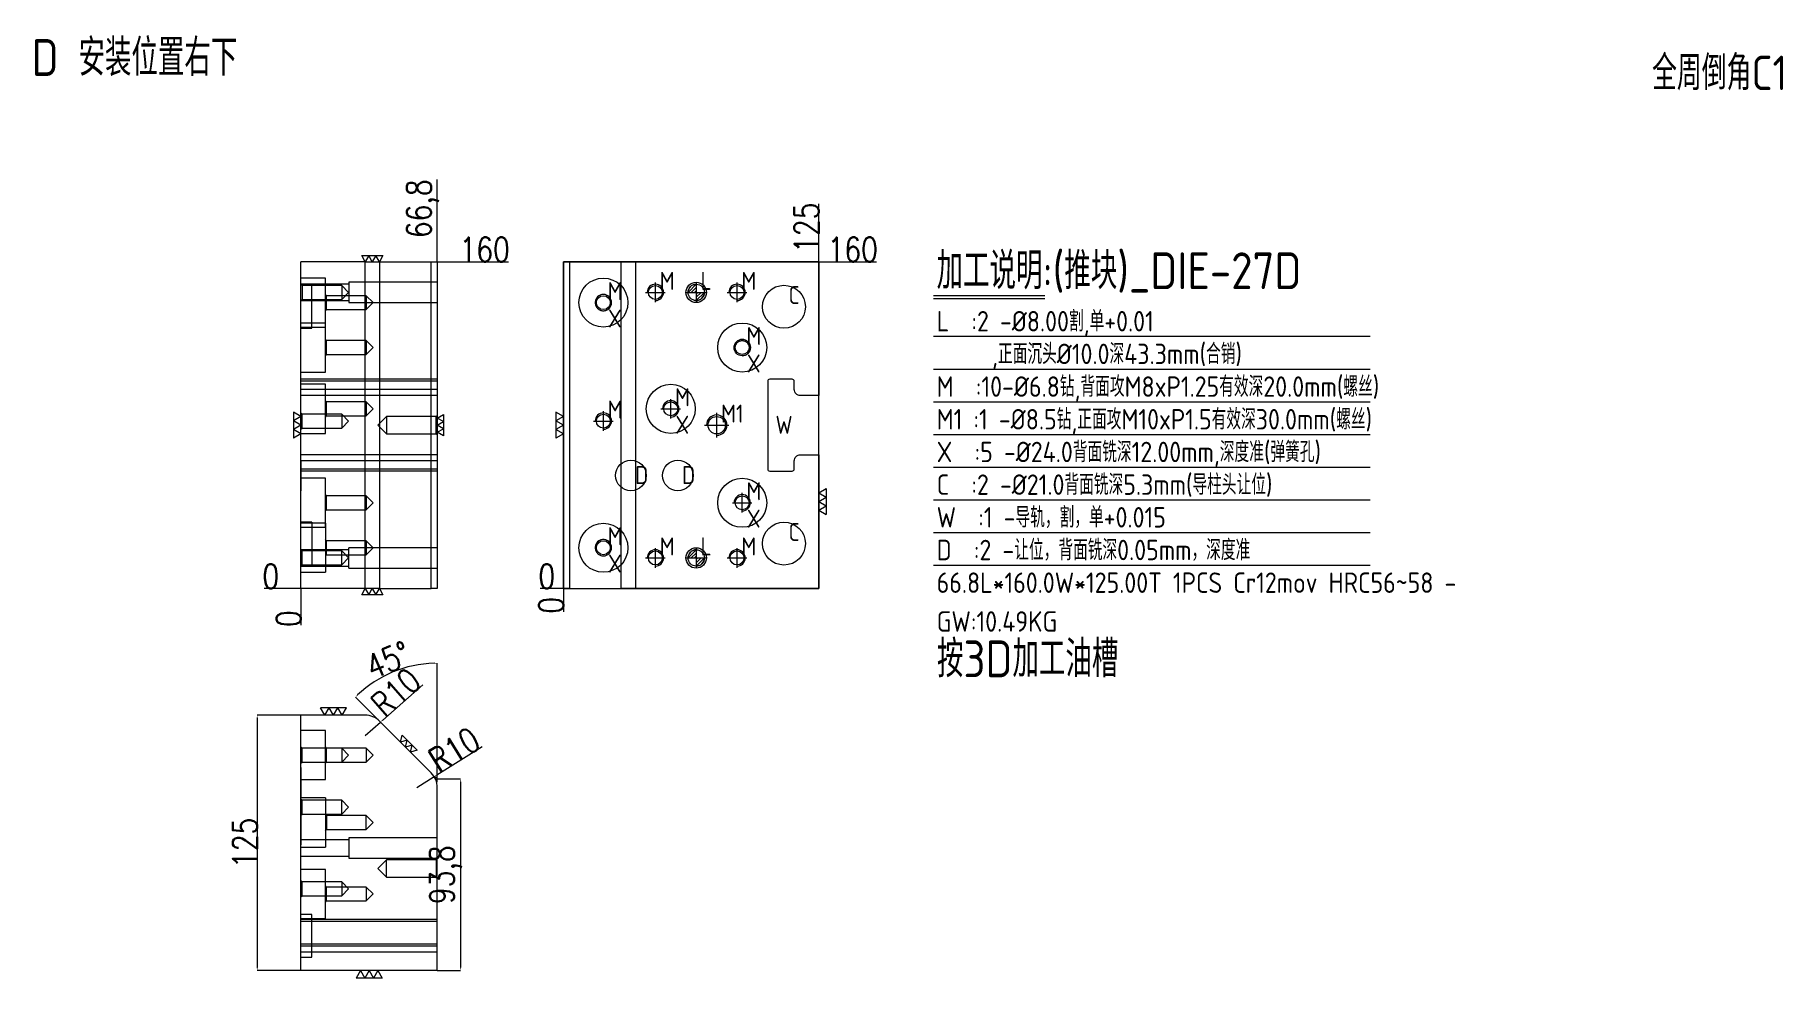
# Model space of a CAD drawing. Header units: millimetres. Extents: x 20163 to 21020, y 34779 to 35240.
import ezdxf

# ---------------------------------------------------------------- set-up
doc = ezdxf.new("R2010")
doc.units = ezdxf.units.MM
for name, pattern in [('CENTER', [0]), ('DASHED', [0]), ('DIVIDE', [0])]:
    doc.linetypes.add(name, pattern=pattern)
for name, color, linetype, lineweight in [('DIE', 20, 'Continuous', 20), ('DIE_W', 1, 'Continuous', 20), ('DIM', 4, 'Continuous', 20)]:
    doc.layers.add(name, color=color, linetype=linetype, lineweight=lineweight)
doc.styles.add('gbenor', font='gbenor.shx', dxfattribs={"bigfont": 'gbcbig.shx'})
doc.styles.add('TXT', font='txt.shx', dxfattribs={"width": 0.8, "bigfont": 'ctxt.shx'})
doc.dimstyles.new('零件', dxfattribs={"dimscale": 1.5, "dimtxt": 8, "dimasz": 1, "dimexe": 0, "dimexo": 0, "dimgap": 0, "dimtad": 1, "dimtxsty": 'TXT', "dimcen": 0, "dimclrd": 252, "dimclre": 252, "dimclrt": 4, "dimazin": 3, "dimtp": 0.001, "dimtm": 0.001, "dimtfac": 1, "dimtmove": 0, "dimatfit": 3, "dimlwd": 5, "dimlwe": 5})

# ---------------------------------------------------------------- blocks, each defined once
blk = doc.blocks.new('*D1109')
at = {"layer": 'Defpoints', "color": 0}
for p in [(20360.47, 35129.25), (20372.02, 35129.25), (20293.67, 34969.25)]:
    blk.add_point(p, dxfattribs=at)
at = {"layer": 'DIM', "color": 252, "lineweight": 5}
blk.add_line((20360.47, 35129.25), (20395.34, 35129.25), dxfattribs=at)
at = {"layer": 'DIM', "color": 4, "lineweight": 5, "insert": (20383.68, 35135.25), "char_height": 12, "attachment_point": 5, "style": 'TXT'}
blk.add_mtext('160', dxfattribs=at)
blk = doc.blocks.new('*D1110')
at = {"layer": 'Defpoints', "color": 0}
for p in [(20282.12, 34969.25), (20293.67, 34969.25), (20293.67, 34969.25)]:
    blk.add_point(p, dxfattribs=at)
at = {"layer": 'DIM', "color": 252, "lineweight": 5}
blk.add_line((20293.67, 34969.25), (20275.72, 34969.25), dxfattribs=at)
at = {"layer": 'DIM', "color": 4, "lineweight": 5, "insert": (20278.92, 34975.25), "char_height": 12, "attachment_point": 5, "style": 'TXT'}
blk.add_mtext('0', dxfattribs=at)
blk = doc.blocks.new('*D1111')
at = {"layer": 'Defpoints', "color": 0}
for p in [(20293.67, 34969.25), (20293.67, 34969.25), (20293.67, 34957.7)]:
    blk.add_point(p, dxfattribs=at)
at = {"layer": 'DIM', "color": 252, "lineweight": 5}
blk.add_line((20293.67, 34969.25), (20293.67, 34951.3), dxfattribs=at)
at = {"layer": 'DIM', "color": 4, "lineweight": 5, "insert": (20287.67, 34954.5), "char_height": 12, "attachment_point": 5, "rotation": 90, "style": 'TXT'}
blk.add_mtext('0', dxfattribs=at)
blk = doc.blocks.new('*D1112')
at = {"layer": 'Defpoints', "color": 0}
for p in [(20360.47, 35140.8), (20360.47, 35129.25), (20293.67, 34969.25)]:
    blk.add_point(p, dxfattribs=at)
at = {"layer": 'DIM', "color": 252, "lineweight": 5}
blk.add_line((20360.47, 35129.25), (20360.47, 35169.6), dxfattribs=at)
at = {"layer": 'DIM', "color": 4, "lineweight": 5, "insert": (20353.33, 35155.2), "char_height": 12, "attachment_point": 5, "rotation": 90, "style": 'TXT'}
blk.add_mtext('66,8', dxfattribs=at)
blk = doc.blocks.new('*D1113')
at = {"layer": 'Defpoints', "color": 0}
for p in [(20547.29, 35129.25), (20552.29, 35129.25), (20422.29, 34969.25)]:
    blk.add_point(p, dxfattribs=at)
at = {"layer": 'DIM', "color": 252, "lineweight": 5}
blk.add_line((20547.29, 35129.25), (20575.61, 35129.25), dxfattribs=at)
at = {"layer": 'DIM', "color": 4, "lineweight": 5, "insert": (20563.95, 35135.25), "char_height": 12, "attachment_point": 5, "style": 'TXT'}
blk.add_mtext('160', dxfattribs=at)
blk = doc.blocks.new('*D1114')
at = {"layer": 'Defpoints', "color": 0}
for p in [(20417.29, 34969.25), (20422.29, 34969.25), (20422.29, 34969.25)]:
    blk.add_point(p, dxfattribs=at)
at = {"layer": 'DIM', "color": 252, "lineweight": 5}
blk.add_line((20422.29, 34969.25), (20410.89, 34969.25), dxfattribs=at)
at = {"layer": 'DIM', "color": 4, "lineweight": 5, "insert": (20414.09, 34975.25), "char_height": 12, "attachment_point": 5, "style": 'TXT'}
blk.add_mtext('0', dxfattribs=at)
blk = doc.blocks.new('*D1115')
at = {"layer": 'Defpoints', "color": 0}
for p in [(20422.29, 34969.25), (20422.29, 34969.25), (20422.29, 34964.25)]:
    blk.add_point(p, dxfattribs=at)
at = {"layer": 'DIM', "color": 252, "lineweight": 5}
blk.add_line((20422.29, 34969.25), (20422.29, 34957.85), dxfattribs=at)
at = {"layer": 'DIM', "color": 4, "lineweight": 5, "insert": (20416.29, 34961.05), "char_height": 12, "attachment_point": 5, "rotation": 90, "style": 'TXT'}
blk.add_mtext('0', dxfattribs=at)
blk = doc.blocks.new('*D1116')
at = {"layer": 'Defpoints', "color": 0}
for p in [(20547.29, 35134.25), (20547.29, 35129.25), (20422.29, 34969.25)]:
    blk.add_point(p, dxfattribs=at)
at = {"layer": 'DIM', "color": 252, "lineweight": 5}
blk.add_line((20547.29, 35129.25), (20547.29, 35157.56), dxfattribs=at)
at = {"layer": 'DIM', "color": 4, "lineweight": 5, "insert": (20541.29, 35145.91), "char_height": 12, "attachment_point": 5, "rotation": 90, "style": 'TXT'}
blk.add_mtext('125', dxfattribs=at)
blk = doc.blocks.new('pg_hx_L0')
at = {"color": 230}
for p, q in [((-0.6, 0), (0.6, 0)), ((-0.5, 0), (0, 0.5)), ((-0.3, 0), (0, 0.3)), ((-0.1, 0), (0, 0.1)), ((0, 0.6), (0, -0.6)), ((0.1, 0), (0, -0.1)), ((0.5, 0), (0, -0.5)), ((0.3, 0), (0, -0.3))]:
    blk.add_line(p, q, dxfattribs=at)
for start, end in [(90, 180), (270, 0)]:
    blk.add_arc((0, 0), 0.5, start, end, dxfattribs=at)
blk = doc.blocks.new('pg_hx_LLL0')
blk.add_blockref('pg_hx_L0', (0, 0))
blk = doc.blocks.new('*D1117')
at = {"layer": 'Defpoints', "color": 0}
for p in [(20332.63, 34903.86), (20325.13, 34897.25)]:
    blk.add_point(p, dxfattribs=at)
at = {"layer": 'DIE', "color": 252, "linetype": 'Continuous', "lineweight": 5}
for p, q in [((20333.76, 34904.85), (20353.4, 34922.17)), ((20325.13, 34897.25), (20332.63, 34903.86))]:
    blk.add_line(p, q, dxfattribs=at)
at = {"layer": 'DIE', "color": 252}
blk.add_solid([(20333.59, 34905.04), (20333.92, 34904.66), (20332.63, 34903.86)], dxfattribs=at)
at = {"layer": 'DIE', "color": 4, "lineweight": 5, "insert": (20340.18, 34918.51), "char_height": 12, "attachment_point": 5, "rotation": 41.3894, "style": 'TXT'}
blk.add_mtext('R10', dxfattribs=at)
blk = doc.blocks.new('*D1118')
at = {"layer": 'Defpoints', "color": 0}
for p in [(20358.97, 34877.18), (20350.47, 34871.91)]:
    blk.add_point(p, dxfattribs=at)
at = {"layer": 'DIE', "color": 252, "linetype": 'Continuous', "lineweight": 5}
for p, q in [((20382.5, 34891.77), (20360.25, 34877.97)), ((20350.47, 34871.91), (20358.97, 34877.18))]:
    blk.add_line(p, q, dxfattribs=at)
at = {"layer": 'DIE', "color": 252}
blk.add_solid([(20360.11, 34878.18), (20360.38, 34877.75), (20358.97, 34877.18)], dxfattribs=at)
at = {"layer": 'DIE', "color": 4, "lineweight": 5, "insert": (20368.85, 34890.36), "char_height": 12, "attachment_point": 5, "rotation": 31.80835, "style": 'TXT'}
blk.add_mtext('R10', dxfattribs=at)
blk = doc.blocks.new('*D1119')
at = {"layer": 'Defpoints', "color": 0}
for p in [(20345.81, 34930.79), (20332.2, 34904.32), (20357.54, 34878.98), (20360.47, 34871.91), (20360.47, 34782.25)]:
    blk.add_point(p, dxfattribs=at)
at = {"layer": 'DIE', "color": 252, "linetype": 'Continuous', "lineweight": 5}
for p, q in [((20360.47, 34876.05), (20360.47, 34932.72)), ((20332.2, 34904.32), (20320.4, 34916.12))]:
    blk.add_line(p, q, dxfattribs=at)
blk.add_arc((20360.47, 34876.05), 56.67, 91.51657, 133.48343, dxfattribs=at)
at = {"layer": 'DIE', "color": 252}
for points in [[(20358.98, 34932.45), (20358.97, 34932.95), (20360.47, 34932.72)], [(20321.3, 34917.35), (20321.65, 34916.99), (20320.4, 34916.12)]]:
    blk.add_solid(points, dxfattribs=at)
at = {"layer": 'DIE', "color": 4, "lineweight": 5, "insert": (20336.38, 34934.21), "char_height": 12, "attachment_point": 5, "rotation": 22.5, "style": 'TXT'}
blk.add_mtext('45%%d', dxfattribs=at)
blk = doc.blocks.new('*D1120')
at = {"layer": 'Defpoints', "color": 0}
for p in [(20360.47, 34876.05), (20360.47, 34782.25), (20371.78, 34782.25)]:
    blk.add_point(p, dxfattribs=at)
at = {"layer": 'DIE', "color": 252, "linetype": 'Continuous', "lineweight": 5}
for p, q in [((20360.47, 34876.05), (20371.78, 34876.05)), ((20371.78, 34874.55), (20371.78, 34783.75)), ((20360.47, 34782.25), (20371.78, 34782.25))]:
    blk.add_line(p, q, dxfattribs=at)
at = {"layer": 'DIE', "color": 252}
for points in [[(20372.03, 34874.55), (20371.53, 34874.55), (20371.78, 34876.05)], [(20371.53, 34783.75), (20372.03, 34783.75), (20371.78, 34782.25)]]:
    blk.add_solid(points, dxfattribs=at)
at = {"layer": 'DIE', "color": 4, "lineweight": 5, "insert": (20364.64, 34829.15), "char_height": 12, "attachment_point": 5, "rotation": 90, "style": 'TXT'}
blk.add_mtext('93,8', dxfattribs=at)
blk = doc.blocks.new('*D1121')
at = {"layer": 'Defpoints', "color": 0}
for p in [(20293.67, 34907.25), (20272.28, 34782.25), (20293.67, 34782.25)]:
    blk.add_point(p, dxfattribs=at)
at = {"layer": 'DIE', "color": 252, "linetype": 'Continuous', "lineweight": 5}
for p, q in [((20293.67, 34907.25), (20272.28, 34907.25)), ((20272.28, 34905.75), (20272.28, 34783.75)), ((20293.67, 34782.25), (20272.28, 34782.25))]:
    blk.add_line(p, q, dxfattribs=at)
at = {"layer": 'DIE', "color": 252}
for points in [[(20272.53, 34905.75), (20272.03, 34905.75), (20272.28, 34907.25)], [(20272.03, 34783.75), (20272.53, 34783.75), (20272.28, 34782.25)]]:
    blk.add_solid(points, dxfattribs=at)
at = {"layer": 'DIE', "color": 4, "lineweight": 5, "insert": (20266.28, 34844.75), "char_height": 12, "attachment_point": 5, "rotation": 90, "style": 'TXT'}
blk.add_mtext('125', dxfattribs=at)

msp = doc.modelspace()

# ---------------------------------------------------------------- linework, layer by layer
at = {"layer": 'DIE', "color": 2, "linetype": 'Continuous', "lineweight": 5}
for p, q in [((20325.13, 35129.249), (20293.673, 35129.249)), ((20293.673, 34969.249), (20293.673, 35129.249)), ((20325.13, 35129.249), (20332.201, 35129.249)), ((20332.201, 35129.249), (20357.544, 35129.249)), ((20357.544, 35129.249), (20360.473, 35129.249)), ((20360.473, 35129.249), (20360.473, 34969.249)), ((20422.291, 35129.249), (20425.22, 35129.249)), ((20422.291, 34969.249), (20422.291, 35129.249)), ((20425.22, 35129.249), (20450.564, 35129.249)), ((20450.564, 35129.249), (20457.635, 35129.249)), ((20457.635, 35129.249), (20547.291, 35129.249)), ((20547.291, 35129.249), (20547.291, 35063.749)), ((20547.291, 35034.749), (20547.291, 34969.249)), ((20325.13, 34969.249), (20293.673, 34969.249)), ((20332.201, 34969.249), (20325.13, 34969.249)), ((20332.201, 34969.249), (20357.544, 34969.249)), ((20360.473, 34969.249), (20357.544, 34969.249)), ((20425.22, 34969.249), (20422.291, 34969.249)), ((20425.22, 34969.249), (20450.564, 34969.249)), ((20457.635, 34969.249), (20450.564, 34969.249)), ((20547.291, 34969.249), (20457.635, 34969.249)), ((20293.673, 34782.249), (20293.673, 34907.249)), ((20325.13, 34907.249), (20293.673, 34907.249)), ((20332.201, 34904.32), (20357.544, 34878.977)), ((20360.473, 34782.249), (20360.473, 34871.906)), ((20360.473, 34782.249), (20293.673, 34782.249))]:
    msp.add_line(p, q, dxfattribs=at)
at = {"layer": 'DIE', "color": 155, "linetype": 'Continuous', "lineweight": 5}
for p, q in [((20325.13, 34969.249), (20325.13, 35129.249)), ((20332.201, 35129.249), (20332.201, 34969.249)), ((20357.544, 34969.249), (20357.544, 35129.249)), ((20425.22, 35129.249), (20425.22, 34969.249)), ((20450.564, 34969.249), (20450.564, 35129.249)), ((20457.635, 35129.249), (20457.635, 34969.249))]:
    msp.add_line(p, q, dxfattribs=at)
at = {"layer": 'DIE', "color": 31, "linetype": 'DASHED', "lineweight": 5, "ltscale": 0.509118}
for p, q in [((20305.673, 35121.251), (20293.673, 35121.251)), ((20298.973, 35117.749), (20293.673, 35117.749)), ((20298.973, 35096.749), (20298.973, 35117.749)), ((20360.473, 35119.249), (20317.173, 35119.249)), ((20317.173, 35119.249), (20317.173, 35114.249)), ((20317.173, 35114.249), (20317.173, 35109.249)), ((20317.173, 35109.249), (20360.473, 35109.249)), ((20305.673, 35099.251), (20293.673, 35099.251)), ((20293.673, 35097.248), (20305.673, 35097.248)), ((20293.673, 35096.749), (20298.973, 35096.749)), ((20293.673, 35075.248), (20305.673, 35075.248)), ((20305.673, 35069.251), (20293.673, 35069.251)), ((20305.673, 35057.249), (20305.673, 35069.251)), ((20305.673, 35045.248), (20305.673, 35057.249)), ((20293.673, 35045.248), (20305.673, 35045.248)), ((20305.673, 35023.251), (20293.673, 35023.251)), ((20298.973, 35001.749), (20293.673, 35001.749)), ((20305.673, 35001.251), (20293.673, 35001.251)), ((20298.973, 35001.749), (20298.973, 34980.749)), ((20293.673, 34999.248), (20305.673, 34999.248)), ((20360.473, 34989.249), (20317.173, 34989.249)), ((20317.173, 34984.249), (20317.173, 34989.249)), ((20317.173, 34979.249), (20317.173, 34984.249)), ((20293.673, 34980.749), (20298.973, 34980.749)), ((20293.673, 34977.248), (20305.673, 34977.248)), ((20317.173, 34979.249), (20360.473, 34979.249)), ((20305.673, 34899.721), (20293.673, 34899.721)), ((20305.673, 34875.718), (20305.673, 34899.721)), ((20293.673, 34875.718), (20305.673, 34875.718)), ((20305.673, 34866.721), (20293.673, 34866.721)), ((20305.673, 34866.721), (20305.673, 34842.718)), ((20360.473, 34847.249), (20317.173, 34847.249)), ((20317.173, 34847.249), (20317.173, 34837.249)), ((20293.673, 34842.718), (20305.673, 34842.718)), ((20305.673, 34831.721), (20293.673, 34831.721)), ((20305.673, 34807.718), (20305.673, 34831.721)), ((20317.173, 34837.249), (20360.473, 34837.249)), ((20298.973, 34809.749), (20293.673, 34809.749)), ((20293.673, 34807.718), (20305.673, 34807.718)), ((20298.973, 34788.749), (20298.973, 34809.749)), ((20293.673, 34788.749), (20298.973, 34788.749))]:
    msp.add_line(p, q, dxfattribs=at)
at = {"layer": 'DIE', "color": 2, "linetype": 'DASHED', "lineweight": 5, "ltscale": 0.509118}
for p, q in [((20305.673, 35097.248), (20305.673, 35121.251)), ((20305.673, 35075.248), (20305.673, 35099.251)), ((20293.723, 35032.124), (20293.723, 35024.624)), ((20293.723, 35024.624), (20293.723, 35017.124)), ((20305.673, 34999.248), (20305.673, 35023.251)), ((20305.673, 35001.251), (20305.673, 34977.248)), ((20293.723, 34881.719), (20293.723, 34866.719)), ((20293.723, 34858.719), (20293.723, 34843.719))]:
    msp.add_line(p, q, dxfattribs=at)
at = {"layer": 'DIE', "color": 5, "linetype": 'DASHED', "lineweight": 5, "ltscale": 0.509118}
for p, q in [((20294.27, 35117.652), (20293.673, 35118.249)), ((20313.673, 35117.652), (20294.27, 35117.652)), ((20294.27, 35117.652), (20294.27, 35110.846)), ((20306.27, 35112.652), (20305.673, 35113.249)), ((20325.673, 35112.652), (20306.27, 35112.652)), ((20306.27, 35105.846), (20306.27, 35112.652)), ((20317.076, 35114.249), (20313.673, 35117.652)), ((20313.673, 35117.652), (20313.673, 35110.846)), ((20313.673, 35110.846), (20317.076, 35114.249)), ((20329.076, 35109.249), (20325.673, 35112.652)), ((20325.673, 35112.652), (20325.673, 35109.249)), ((20293.673, 35110.249), (20294.27, 35110.846)), ((20294.27, 35110.846), (20313.673, 35110.846)), ((20305.673, 35105.249), (20306.27, 35105.846)), ((20306.27, 35105.846), (20325.673, 35105.846)), ((20325.673, 35105.846), (20329.076, 35109.249)), ((20325.673, 35109.249), (20325.673, 35105.846)), ((20306.27, 35090.652), (20305.673, 35091.249)), ((20325.673, 35090.652), (20306.27, 35090.652)), ((20306.27, 35083.846), (20306.27, 35090.652)), ((20329.076, 35087.249), (20325.673, 35090.652)), ((20325.673, 35090.652), (20325.673, 35087.249)), ((20325.673, 35083.846), (20329.076, 35087.249)), ((20325.673, 35087.249), (20325.673, 35083.846)), ((20305.673, 35083.249), (20306.27, 35083.846)), ((20306.27, 35083.846), (20325.673, 35083.846)), ((20306.27, 35060.652), (20305.673, 35061.249)), ((20325.673, 35060.652), (20306.27, 35060.652)), ((20306.27, 35057.249), (20306.27, 35060.652)), ((20329.076, 35057.249), (20325.673, 35060.652)), ((20325.673, 35060.652), (20325.673, 35053.846)), ((20294.27, 35054.652), (20293.673, 35055.249)), ((20313.673, 35054.652), (20294.27, 35054.652)), ((20294.27, 35047.846), (20294.27, 35054.652)), ((20305.673, 35053.249), (20306.27, 35053.846)), ((20306.27, 35053.846), (20306.27, 35057.249)), ((20306.27, 35053.846), (20325.673, 35053.846)), ((20317.076, 35051.249), (20313.673, 35054.652)), ((20313.673, 35054.652), (20313.673, 35051.249)), ((20325.673, 35053.846), (20329.076, 35057.249)), ((20335.673, 35053.502), (20331.42, 35049.249)), ((20359.926, 35053.502), (20335.673, 35053.502)), ((20335.673, 35053.502), (20335.673, 35044.996)), ((20360.473, 35054.049), (20359.926, 35053.502)), ((20359.926, 35049.249), (20359.926, 35053.502)), ((20293.673, 35047.249), (20294.27, 35047.846)), ((20294.27, 35047.846), (20313.673, 35047.846)), ((20313.673, 35047.846), (20317.076, 35051.249)), ((20313.673, 35051.249), (20313.673, 35047.846)), ((20331.42, 35049.249), (20335.673, 35044.996)), ((20335.673, 35044.996), (20359.926, 35044.996)), ((20359.926, 35044.996), (20359.926, 35049.249)), ((20359.926, 35044.996), (20360.473, 35044.449)), ((20306.27, 35014.652), (20305.673, 35015.249)), ((20325.673, 35014.652), (20306.27, 35014.652)), ((20306.27, 35007.846), (20306.27, 35014.652)), ((20329.076, 35011.249), (20325.673, 35014.652)), ((20325.673, 35014.652), (20325.673, 35011.249)), ((20325.673, 35007.846), (20329.076, 35011.249)), ((20325.673, 35011.249), (20325.673, 35007.846)), ((20305.673, 35007.249), (20306.27, 35007.846)), ((20306.27, 35007.846), (20325.673, 35007.846)), ((20306.27, 34992.652), (20305.673, 34993.249)), ((20325.673, 34992.652), (20306.27, 34992.652)), ((20306.27, 34985.846), (20306.27, 34992.652)), ((20329.076, 34989.249), (20325.673, 34992.652)), ((20325.673, 34992.652), (20325.673, 34989.249)), ((20294.27, 34987.652), (20293.673, 34988.249)), ((20313.673, 34987.652), (20294.27, 34987.652)), ((20294.27, 34980.846), (20294.27, 34987.652)), ((20305.673, 34985.249), (20306.27, 34985.846)), ((20306.27, 34985.846), (20325.673, 34985.846)), ((20317.076, 34984.249), (20313.673, 34987.652)), ((20313.673, 34980.846), (20313.673, 34987.652)), ((20313.673, 34980.846), (20317.076, 34984.249)), ((20325.673, 34985.846), (20329.076, 34989.249)), ((20325.673, 34989.249), (20325.673, 34985.846)), ((20293.673, 34980.249), (20294.27, 34980.846)), ((20294.27, 34980.846), (20313.673, 34980.846)), ((20294.27, 34891.122), (20293.673, 34891.719)), ((20306.27, 34891.122), (20294.27, 34891.122)), ((20294.27, 34884.316), (20294.27, 34891.122)), ((20306.27, 34891.122), (20305.673, 34891.719)), ((20325.673, 34891.122), (20306.27, 34891.122)), ((20306.27, 34884.316), (20306.27, 34891.122)), ((20317.076, 34887.719), (20313.673, 34891.122)), ((20313.673, 34891.122), (20313.673, 34884.316)), ((20329.076, 34887.719), (20325.673, 34891.122)), ((20325.673, 34891.122), (20325.673, 34884.316)), ((20293.673, 34883.719), (20294.27, 34884.316)), ((20294.27, 34884.316), (20306.27, 34884.316)), ((20305.673, 34883.719), (20306.27, 34884.316)), ((20306.27, 34884.316), (20325.673, 34884.316)), ((20313.673, 34884.316), (20317.076, 34887.719)), ((20325.673, 34884.316), (20329.076, 34887.719)), ((20294.27, 34865.652), (20293.673, 34866.249)), ((20313.673, 34865.652), (20294.27, 34865.652)), ((20294.27, 34858.846), (20294.27, 34865.652)), ((20317.076, 34862.249), (20313.673, 34865.652)), ((20313.673, 34862.249), (20313.673, 34865.652)), ((20293.673, 34858.249), (20294.27, 34858.846)), ((20294.27, 34858.846), (20313.673, 34858.846)), ((20306.27, 34858.122), (20305.673, 34858.719)), ((20325.673, 34858.122), (20306.27, 34858.122)), ((20306.27, 34858.122), (20306.27, 34851.316)), ((20313.673, 34858.846), (20317.076, 34862.249)), ((20313.673, 34858.846), (20313.673, 34862.249)), ((20329.076, 34854.719), (20325.673, 34858.122)), ((20325.673, 34851.316), (20325.673, 34858.122)), ((20305.673, 34850.719), (20306.27, 34851.316)), ((20306.27, 34851.316), (20325.673, 34851.316)), ((20325.673, 34851.316), (20329.076, 34854.719)), ((20335.673, 34836.472), (20331.42, 34832.219)), ((20331.42, 34832.219), (20335.673, 34827.966)), ((20359.926, 34836.472), (20335.673, 34836.472)), ((20335.673, 34827.966), (20335.673, 34836.472)), ((20360.473, 34837.019), (20359.926, 34836.472)), ((20359.926, 34836.472), (20359.926, 34827.966)), ((20294.27, 34825.652), (20293.673, 34826.249)), ((20313.673, 34825.652), (20294.27, 34825.652)), ((20294.27, 34818.846), (20294.27, 34825.652)), ((20306.27, 34823.122), (20305.673, 34823.719)), ((20325.673, 34823.122), (20306.27, 34823.122)), ((20306.27, 34816.316), (20306.27, 34823.122)), ((20317.076, 34822.249), (20313.673, 34825.652)), ((20313.673, 34825.652), (20313.673, 34818.846)), ((20313.673, 34818.846), (20317.076, 34822.249)), ((20329.076, 34819.719), (20325.673, 34823.122)), ((20325.673, 34823.122), (20325.673, 34816.316)), ((20335.673, 34827.966), (20359.926, 34827.966)), ((20359.926, 34827.966), (20360.473, 34827.419)), ((20293.673, 34818.249), (20294.27, 34818.846)), ((20294.27, 34818.846), (20313.673, 34818.846)), ((20305.673, 34815.719), (20306.27, 34816.316)), ((20306.27, 34816.316), (20325.673, 34816.316)), ((20325.673, 34816.316), (20329.076, 34819.719))]:
    msp.add_line(p, q, dxfattribs=at)
at = {"layer": 'DIE', "color": 155, "linetype": 'DASHED', "lineweight": 5, "ltscale": 0.509118}
for p, q in [((20360.473, 35070.749), (20293.673, 35070.749)), ((20360.473, 35070.749), (20293.673, 35070.749)), ((20360.473, 35066.749), (20293.673, 35066.749)), ((20360.473, 35031.749), (20293.673, 35031.749)), ((20360.473, 35027.749), (20293.673, 35027.749)), ((20360.473, 35027.749), (20293.673, 35027.749)), ((20360.473, 34806.219), (20293.673, 34806.219)), ((20360.473, 34806.219), (20293.673, 34806.219)), ((20360.473, 34795.219), (20293.673, 34795.219)), ((20360.473, 34795.219), (20293.673, 34795.219)), ((20360.473, 34791.219), (20293.673, 34791.219)), ((20360.473, 34791.219), (20293.673, 34791.219))]:
    msp.add_line(p, q, dxfattribs=at)
at = {"layer": 'DIE', "color": 11, "linetype": 'DASHED', "lineweight": 5, "ltscale": 0.509118}
for p, q in [((20293.723, 35032.124), (20293.673, 35032.124)), ((20293.673, 35017.124), (20293.723, 35017.124)), ((20293.723, 34881.719), (20293.673, 34881.719)), ((20293.673, 34866.719), (20293.723, 34866.719)), ((20293.723, 34858.719), (20293.673, 34858.719)), ((20293.673, 34843.719), (20293.723, 34843.719))]:
    msp.add_line(p, q, dxfattribs=at)
at = {"layer": 'DIE', "color": 8, "linetype": 'DIVIDE', "lineweight": 5, "ltscale": 0.01}
for p, q in [((20360.473, 34876.048), (20359.331, 34877.19)), ((20360.473, 34874.432), (20360.473, 34876.048))]:
    msp.add_line(p, q, dxfattribs=at)
at = {"layer": 'DIE', "color": 1, "linetype": 'Continuous', "lineweight": 5}
for points in [[(20333.861, 35132.249), (20332.129, 35129.249), (20330.397, 35132.249), (20328.665, 35129.249), (20326.933, 35132.249), (20325.201, 35129.249), (20323.469, 35132.249), (20333.861, 35132.249)], [(20363.473, 35044.053), (20360.473, 35045.785), (20363.473, 35047.517), (20360.473, 35049.249), (20363.473, 35050.981), (20360.473, 35052.713), (20363.473, 35054.445), (20363.473, 35044.053)], [(20323.469, 34966.249), (20325.201, 34969.249), (20326.933, 34966.249), (20328.665, 34969.249), (20330.397, 34966.249), (20332.129, 34969.249), (20333.861, 34966.249), (20323.469, 34966.249)], [(20350.668, 34890.095), (20347.322, 34889.199), (20348.218, 34892.545), (20344.872, 34891.648), (20345.769, 34894.994), (20342.423, 34894.098), (20343.32, 34897.444), (20350.668, 34890.095)]]:
    msp.add_lwpolyline(points, close=True, dxfattribs=at)
msp.add_lwpolyline([(20547.291, 35063.749), (20538.321, 35063.749, -0.4142136), (20535.321, 35066.749), (20535.321, 35070.749, 0.4142136), (20534.321, 35071.749), (20523.321, 35071.749, 0.4142136), (20522.321, 35070.749), (20522.321, 35027.749, 0.4142136), (20523.321, 35026.749), (20534.321, 35026.749, 0.4142136), (20535.321, 35027.749), (20535.321, 35031.749, -0.4142136), (20538.321, 35034.749), (20547.291, 35034.749)], format="xyb", dxfattribs=at)
at = {"layer": 'DIE', "color": 2, "linetype": 'DASHED', "lineweight": 5, "ltscale": 0.509118}
for centre, radius in [((20441.821, 35109.249), 12.002), ((20509.821, 35087.249), 12.002), ((20509.821, 35087.249), 4), ((20474.821, 35057.249), 12.002), ((20455.321, 35024.624), 7.5), ((20478.321, 35024.624), 7.5), ((20509.821, 35011.249), 12.002), ((20441.821, 34989.249), 12.002)]:
    msp.add_circle(centre, radius, dxfattribs=at)
at = {"layer": 'DIE', "color": 30, "linetype": 'DASHED', "lineweight": 5, "ltscale": 0.509118}
for centre, radius in [((20441.821, 35109.249), 3.403), ((20467.291, 35114.249), 3.403), ((20507.291, 35114.249), 3.403), ((20530.291, 35107.249), 10.5), ((20509.821, 35087.249), 3.403), ((20474.821, 35057.249), 3.403), ((20441.821, 35051.249), 3.403), ((20509.821, 35011.249), 3.403), ((20530.291, 34991.249), 10.5), ((20441.821, 34989.249), 3.403), ((20467.291, 34984.249), 3.403), ((20507.291, 34984.249), 3.403)]:
    msp.add_circle(centre, radius, dxfattribs=at)
at = {"layer": 'DIE', "color": 2, "linetype": 'Continuous', "lineweight": 5}
for centre in [(20487.291, 35114.249), (20487.291, 34984.249)]:
    msp.add_circle(centre, 5, dxfattribs=at)
at = {"layer": 'DIE', "color": 42, "linetype": 'Continuous', "lineweight": 5}
msp.add_circle((20497.321, 35049.249), 4.253, dxfattribs=at)
at = {"layer": 'DIE', "color": 30, "linetype": 'DASHED', "lineweight": 5, "ltscale": 0.509118}
for centre in [(20441.821, 35109.249), (20467.291, 35114.249), (20507.291, 35114.249), (20509.821, 35087.249), (20474.821, 35057.249), (20441.821, 35051.249), (20509.821, 35011.249), (20441.821, 34989.249), (20467.291, 34984.249), (20507.291, 34984.249)]:
    msp.add_arc(centre, 4, 270, 180, dxfattribs=at)
at = {"layer": 'DIE', "color": 42, "linetype": 'Continuous', "lineweight": 5}
msp.add_arc((20497.321, 35049.249), 5, 270, 180, dxfattribs=at)
at = {"layer": 'DIE', "color": 2, "linetype": 'Continuous', "lineweight": 5}
for centre, start, end in [((20325.13, 34897.249), 45, 90), ((20350.473, 34871.906), 0, 45)]:
    msp.add_arc(centre, 10, start, end, dxfattribs=at)
at = {"layer": 'DIE', "color": 2, "linetype": 'DASHED', "lineweight": 5, "ltscale": 0.509118}
for points in [[(20441.821, 35113.249), (20442.083, 35113.249), (20442.345, 35113.223), (20442.858, 35113.121), (20443.11, 35113.045), (20443.594, 35112.844), (20443.826, 35112.72), (20444.261, 35112.429), (20444.464, 35112.263), (20444.835, 35111.892), (20445.002, 35111.689), (20445.292, 35111.254), (20445.416, 35111.022), (20445.617, 35110.538), (20445.693, 35110.286), (20445.795, 35109.773), (20445.821, 35109.511), (20445.821, 35108.987), (20445.795, 35108.725), (20445.693, 35108.212), (20445.617, 35107.96), (20445.416, 35107.476), (20445.292, 35107.244), (20445.002, 35106.809), (20444.835, 35106.606), (20444.464, 35106.235), (20444.261, 35106.069), (20443.826, 35105.778), (20443.594, 35105.654), (20443.11, 35105.453), (20442.858, 35105.377), (20442.345, 35105.275), (20442.083, 35105.249), (20441.559, 35105.249), (20441.298, 35105.275), (20440.784, 35105.377), (20440.532, 35105.453), (20440.049, 35105.654), (20439.817, 35105.778), (20439.381, 35106.069), (20439.178, 35106.235), (20438.808, 35106.606), (20438.641, 35106.809), (20438.35, 35107.244), (20438.226, 35107.476), (20438.025, 35107.96), (20437.949, 35108.212), (20437.847, 35108.725), (20437.821, 35108.987), (20437.821, 35109.511), (20437.847, 35109.773), (20437.949, 35110.286), (20438.025, 35110.538), (20438.226, 35111.022), (20438.35, 35111.254), (20438.641, 35111.689), (20438.808, 35111.892), (20439.178, 35112.263), (20439.381, 35112.429), (20439.817, 35112.72), (20440.049, 35112.844), (20440.532, 35113.045), (20440.784, 35113.121), (20441.298, 35113.223), (20441.559, 35113.249), (20441.821, 35113.249)], [(20441.821, 34993.249), (20442.083, 34993.249), (20442.345, 34993.223), (20442.858, 34993.121), (20443.11, 34993.045), (20443.594, 34992.844), (20443.826, 34992.72), (20444.261, 34992.429), (20444.464, 34992.263), (20444.835, 34991.892), (20445.002, 34991.689), (20445.292, 34991.254), (20445.416, 34991.022), (20445.617, 34990.538), (20445.693, 34990.286), (20445.795, 34989.773), (20445.821, 34989.511), (20445.821, 34988.987), (20445.795, 34988.725), (20445.693, 34988.212), (20445.617, 34987.96), (20445.416, 34987.476), (20445.292, 34987.244), (20445.002, 34986.809), (20444.835, 34986.606), (20444.464, 34986.235), (20444.261, 34986.069), (20443.826, 34985.778), (20443.594, 34985.654), (20443.11, 34985.453), (20442.858, 34985.377), (20442.345, 34985.275), (20442.083, 34985.249), (20441.559, 34985.249), (20441.298, 34985.275), (20440.784, 34985.377), (20440.532, 34985.453), (20440.049, 34985.654), (20439.817, 34985.778), (20439.381, 34986.069), (20439.178, 34986.235), (20438.808, 34986.606), (20438.641, 34986.809), (20438.35, 34987.244), (20438.226, 34987.476), (20438.025, 34987.96), (20437.949, 34988.212), (20437.847, 34988.725), (20437.821, 34988.987), (20437.821, 34989.511), (20437.847, 34989.773), (20437.949, 34990.286), (20438.025, 34990.538), (20438.226, 34991.022), (20438.35, 34991.254), (20438.641, 34991.689), (20438.808, 34991.892), (20439.178, 34992.263), (20439.381, 34992.429), (20439.817, 34992.72), (20440.049, 34992.844), (20440.532, 34993.045), (20440.784, 34993.121), (20441.298, 34993.223), (20441.559, 34993.249), (20441.821, 34993.249)]]:
    msp.add_open_spline(points, degree=3, knots=[0, 0, 0, 0, 0.03125, 0.03125, 0.0625, 0.0625, 0.09375, 0.09375, 0.125, 0.125, 0.15625, 0.15625, 0.1875, 0.1875, 0.21875, 0.21875, 0.25, 0.25, 0.28125, 0.28125, 0.3125, 0.3125, 0.34375, 0.34375, 0.375, 0.375, 0.40625, 0.40625, 0.4375, 0.4375, 0.46875, 0.46875, 0.5, 0.5, 0.53125, 0.53125, 0.5625, 0.5625, 0.59375, 0.59375, 0.625, 0.625, 0.65625, 0.65625, 0.6875, 0.6875, 0.71875, 0.71875, 0.75, 0.75, 0.78125, 0.78125, 0.8125, 0.8125, 0.84375, 0.84375, 0.875, 0.875, 0.90625, 0.90625, 0.9375, 0.9375, 0.96875, 0.96875, 1, 1, 1, 1], dxfattribs=at)
at = {"layer": 'DIE_W', "color": 1, "linetype": 'DASHED', "lineweight": 5, "ltscale": 0.509118}
for p, q in [((20317.173, 35118.249), (20293.673, 35118.249)), ((20293.673, 35110.249), (20317.173, 35110.249)), ((20360.473, 35071.749), (20293.673, 35071.749)), ((20360.473, 35063.749), (20293.673, 35063.749)), ((20360.473, 35034.749), (20293.673, 35034.749)), ((20360.473, 35026.749), (20293.673, 35026.749)), ((20317.173, 34988.249), (20293.673, 34988.249)), ((20293.673, 34980.249), (20317.173, 34980.249)), ((20317.173, 34846.249), (20293.673, 34846.249)), ((20293.673, 34838.249), (20317.173, 34838.249)), ((20360.473, 34807.219), (20293.673, 34807.219)), ((20360.473, 34794.219), (20293.673, 34794.219))]:
    msp.add_line(p, q, dxfattribs=at)
at = {"layer": 'DIE_W', "color": 1, "linetype": 'CENTER', "lineweight": 5, "ltscale": 0.509118}
for p, q in [((20462.491, 35114.249), (20472.091, 35114.249)), ((20467.291, 35109.449), (20467.291, 35119.049)), ((20502.491, 35114.249), (20512.091, 35114.249)), ((20507.291, 35109.449), (20507.291, 35119.049)), ((20474.821, 35052.449), (20474.821, 35062.049)), ((20441.821, 35046.449), (20441.821, 35056.049)), ((20470.021, 35057.249), (20479.621, 35057.249)), ((20497.321, 35043.249), (20497.321, 35055.249)), ((20437.021, 35051.249), (20446.621, 35051.249)), ((20491.321, 35049.249), (20503.321, 35049.249)), ((20505.021, 35011.249), (20514.621, 35011.249)), ((20509.821, 35006.449), (20509.821, 35016.049)), ((20462.491, 34984.249), (20472.091, 34984.249)), ((20467.291, 34979.449), (20467.291, 34989.049)), ((20502.491, 34984.249), (20512.091, 34984.249)), ((20507.291, 34979.449), (20507.291, 34989.049))]:
    msp.add_line(p, q, dxfattribs=at)
at = {"layer": 'DIE_W', "color": 1, "linetype": 'Continuous', "lineweight": 5}
for centre in [(20487.291, 35114.249), (20487.291, 34984.249)]:
    msp.add_circle(centre, 4, dxfattribs=at)
at = {"layer": 'DIM', "color": 8, "linetype": 'Continuous', "lineweight": 5}
for p, q in [((20603.573, 35112.749), (20658.005, 35112.749)), ((20603.573, 35111.249), (20658.005, 35111.249)), ((20603.573, 35092.749), (20817.371, 35092.749)), ((20603.573, 35076.749), (20817.371, 35076.749)), ((20603.573, 35060.749), (20817.371, 35060.749)), ((20603.573, 35044.749), (20817.371, 35044.749)), ((20603.573, 35028.749), (20817.371, 35028.749)), ((20603.573, 35012.749), (20817.371, 35012.749)), ((20603.573, 34996.749), (20817.371, 34996.749)), ((20603.573, 34980.749), (20817.371, 34980.749))]:
    msp.add_line(p, q, dxfattribs=at)
at = {"layer": 'DIM', "color": 20, "linetype": 'Continuous', "lineweight": 5}
for p, q in [((20293.673, 35053.492), (20289.998, 35055.614)), ((20289.998, 35055.614), (20289.998, 35042.884)), ((20293.673, 35053.492), (20289.998, 35051.371)), ((20422.291, 35053.492), (20418.616, 35055.614)), ((20418.616, 35055.614), (20418.616, 35042.884)), ((20422.291, 35053.492), (20418.616, 35051.371)), ((20293.673, 35049.249), (20289.998, 35051.371)), ((20293.673, 35049.249), (20289.998, 35047.127)), ((20293.673, 35045.006), (20289.998, 35047.127)), ((20293.673, 35045.006), (20289.998, 35042.884)), ((20422.291, 35049.249), (20418.616, 35051.371)), ((20422.291, 35049.249), (20418.616, 35047.127)), ((20422.291, 35045.006), (20418.616, 35047.127)), ((20422.291, 35045.006), (20418.616, 35042.884)), ((20547.291, 35016.188), (20550.966, 35018.31)), ((20550.966, 35018.31), (20550.966, 35005.58)), ((20547.291, 35016.188), (20550.966, 35014.067)), ((20547.291, 35011.945), (20550.966, 35014.067)), ((20547.291, 35011.945), (20550.966, 35009.824)), ((20547.291, 35007.702), (20550.966, 35009.824)), ((20547.291, 35007.702), (20550.966, 35005.58)), ((20305.446, 34907.249), (20303.324, 34910.924)), ((20316.054, 34910.924), (20303.324, 34910.924)), ((20305.446, 34907.249), (20307.567, 34910.924)), ((20309.689, 34907.249), (20307.567, 34910.924)), ((20309.689, 34907.249), (20311.811, 34910.924)), ((20313.932, 34907.249), (20311.811, 34910.924)), ((20313.932, 34907.249), (20316.054, 34910.924)), ((20322.83, 34782.249), (20320.708, 34778.574)), ((20333.438, 34778.574), (20320.708, 34778.574)), ((20322.83, 34782.249), (20324.951, 34778.574)), ((20327.073, 34782.249), (20324.951, 34778.574)), ((20327.073, 34782.249), (20329.195, 34778.574)), ((20331.316, 34782.249), (20329.195, 34778.574)), ((20331.316, 34782.249), (20333.438, 34778.574))]:
    msp.add_line(p, q, dxfattribs=at)
at = {"layer": 'DIM', "color": 252, "linetype": 'DASHED', "lineweight": 5}
msp.add_lwpolyline([(20422.291, 35129.249), (20422.291, 34969.249), (20547.291, 34969.249), (20547.291, 35129.249)], close=True, dxfattribs=at)

# ---------------------------------------------------------------- block references
at = {"layer": 'DIE', "lineweight": 5, "ltscale": 0.509118, "xscale": 8, "yscale": 8, "zscale": 8}
for p in [(20487.291, 35114.249), (20487.291, 34984.249)]:
    msp.add_blockref('pg_hx_LLL0', p, dxfattribs=at)

# ---------------------------------------------------------------- texts
at = {"layer": 'DIM', "color": 21, "lineweight": 5, "style": 'gbenor'}
msp.add_text('D 安装位置右下', height=18, dxfattribs=at).set_placement((20161.786, 35220.271))
at = {"layer": 'DIM', "color": 6, "lineweight": 5, "style": 'gbenor'}
msp.add_text('全周倒角C1', height=16.9, dxfattribs=at).set_placement((20955.448, 35213.282))
at = {"layer": 'DIM', "color": 4, "lineweight": 5, "style": 'gbenor'}
for s, height, p in [('加工说明:(推块)_DIE-27D', 18, (20605.055, 35115.856)), ('M', 8.8, (20469.396, 35115.494)), ('L', 8.8, (20489.416, 35115.504)), ('M', 8.8, (20509.396, 35115.494)), ('M', 8.8, (20443.926, 35110.494)), ('C', 8.8, (20532.526, 35108.559)), ('X', 8.8, (20444.086, 35097.074)), ('M', 8.8, (20511.926, 35088.494)), ('     ,正面沉头%%c10.0深43.3mm(合销)', 10, (20605.073, 35079.142)), ('X', 8.8, (20512.086, 35075.074)), ('M  :10-%%c6.8钻,背面攻M8xP1.25有效深20.0mm(螺丝)', 10, (20605.073, 35063.142)), ('M', 8.8, (20443.926, 35052.494)), ('M', 8.8, (20476.926, 35058.494)), ('X', 8.8, (20477.086, 35045.074)), ('M1', 8.8, (20499.446, 35050.504)), ('W', 8.8, (20526.128, 35045.054)), ('M1 :1 -%%c8.5钻,正面攻M10xP1.5有效深30.0mm(螺丝)', 10, (20605.073, 35047.142)), ('D', 8.8, (20457.346, 35020.429)), ('D', 8.8, (20480.346, 35020.429)), ('C  :2 -%%C21.0背面铣深5.3mm(导柱头让位)', 10, (20605.073, 35015.142)), ('M', 8.8, (20511.926, 35012.494)), ('X', 8.8, (20512.086, 34999.074)), ('C', 8.8, (20532.526, 34992.559)), ('M', 8.8, (20443.926, 34990.494)), ('M', 8.8, (20469.396, 34985.494)), ('L', 8.8, (20489.416, 34985.504)), ('M', 8.8, (20509.396, 34985.494)), ('X', 8.8, (20444.086, 34977.074)), ('66.8L*160.0W*125.00T 1PCS Cr12mov HRC56~58 -', 10, (20605.073, 34967.142)), ('GW:10.49KG', 10, (20605.073, 34948.142))]:
    msp.add_text(s, height=height, dxfattribs=at).set_placement(p)
at = {"layer": 'DIM', "color": 1, "lineweight": 5, "style": 'gbenor'}
for s, p in [('L  :2 -%%c8.00割,单+0.01', (20605.073, 35095.142)), ('W  :1 -导轨，割，单+0.015', (20605.073, 34999.142))]:
    msp.add_text(s, height=10, dxfattribs=at).set_placement(p)
at = {"layer": 'DIM', "color": 2, "lineweight": 5, "style": 'gbenor'}
for s, p in [('X  :5 -%%C24.0背面铣深12.00mm,深度准(弹簧孔)', (20605.073, 35031.142)), ('D  :2 -让位，背面铣深0.05mm，深度准', (20605.073, 34983.142))]:
    msp.add_text(s, height=10, dxfattribs=at).set_placement(p)
at = {"layer": 'DIM', "color": 3, "lineweight": 5, "style": 'gbenor'}
msp.add_text('按3D加工油槽', height=18, dxfattribs=at).set_placement((20605.241, 34925.856))

# ---------------------------------------------------------------- dimensions: what is measured, and where the dimension line sits
at = {"layer": 'DIE', "color": 1, "linetype": 'Continuous', "lineweight": 5}
dim = msp.add_angular_dim_2l(base=(20345.805, 34930.788), line1=((20360.473, 34782.249), (20360.473, 34871.906)), line2=((20332.201, 34904.32), (20357.544, 34878.977)), dimstyle='零件', dxfattribs=at)
dim.commit()
dim.dimension.update_dxf_attribs({"geometry": '*D1119', "text_midpoint": (20336.38, 34934.213)})
dim = msp.add_radius_dim(center=(20325.13, 34897.249), mpoint=(20332.632, 34903.861), dimstyle='零件', dxfattribs=at)
dim.commit()
dim.dimension.update_dxf_attribs({"geometry": '*D1117', "text_midpoint": (20344.143, 34914.005), "dimtype": 164})
for base, p1, p2, picture, middle in [((20272.276, 34782.249), (20293.673, 34907.249), (20293.673, 34782.249), '*D1121', (20266.276, 34844.749)), ((20371.78, 34782.249), (20360.473, 34876.048), (20360.473, 34782.249), '*D1120', (20364.637, 34829.148))]:
    dim = msp.add_linear_dim(base=base, p1=p1, p2=p2, angle=90, dimstyle='零件', dxfattribs=at)
    dim.commit()
    dim.dimension.update_dxf_attribs({"geometry": picture, "text_midpoint": middle})
dim = msp.add_radius_dim(center=(20350.473, 34871.906), mpoint=(20358.971, 34877.176), dimstyle='零件', dxfattribs=at)
dim.commit()
dim.dimension.update_dxf_attribs({"geometry": '*D1118', "text_midpoint": (20368.847, 34890.362)})
at = {"layer": 'DIM', "lineweight": 5}
for feature_location, offset, dtype, origin, picture, middle in [((20360.473, 35129.249), (0, 11.55), 1, (20293.673, 34969.249), '*D1112', (20353.33, 35155.199)), ((20547.291, 35129.249), (0, 5), 1, (20422.291, 34969.249), '*D1116', (20541.291, 35145.906)), ((20360.473, 35129.249), (11.55, 0), 0, (20293.673, 34969.249), '*D1109', (20383.68, 35135.249)), ((20547.291, 35129.249), (5, 0), 0, (20422.291, 34969.249), '*D1113', (20563.948, 35135.249)), ((20293.673099937, 34969.249016684), (-11.55, 0), 0, (20293.673099937, 34969.249016684), '*D1110', (20278.923099937, 34975.249016684)), ((20422.291127937, 34969.249016684), (-5, 0), 0, (20422.291127937, 34969.249016684), '*D1114', (20414.091127937, 34975.249016684)), ((20293.673099937, 34969.249016684), (0, -11.55), 1, (20293.673099937, 34969.249016684), '*D1111', (20287.673099937, 34954.499016684)), ((20422.291127937, 34969.249016684), (0, -5), 1, (20422.291127937, 34969.249016684), '*D1115', (20416.291127937, 34961.049016684))]:
    dim = msp.add_ordinate_dim(feature_location=feature_location, offset=offset, dtype=dtype, origin=origin, dimstyle='零件', dxfattribs=at)
    dim.commit()
    dim.dimension.update_dxf_attribs({"geometry": picture, "text_midpoint": middle})

doc.saveas('drawing.dxf')
